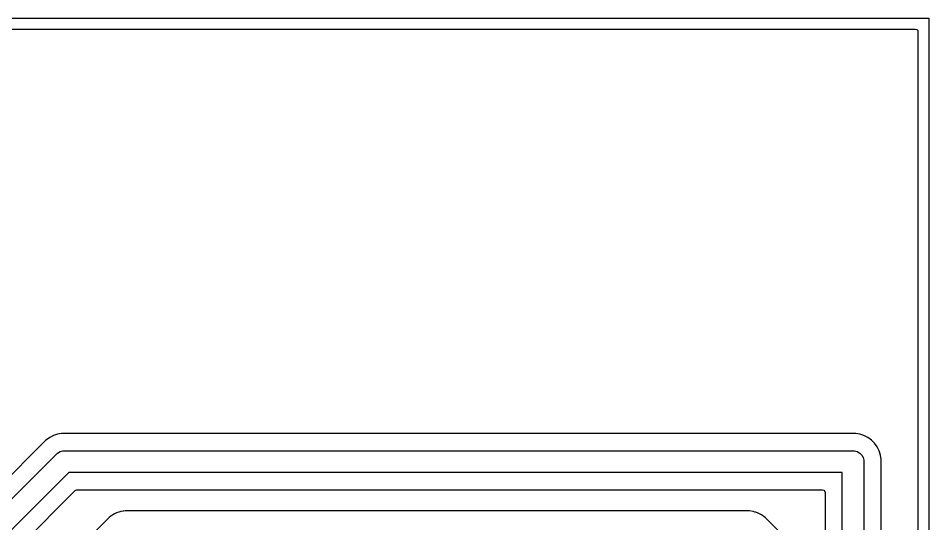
# Model space of a CAD drawing. Extents: x 33.5 to 116.5, y -125.5 to -56.
# Drawn here: x 74.37 to 116.5, y -79.37 to -56 of the extents above; entities that cross this region are included whole.
import ezdxf

# ---------------------------------------------------------------- set-up
doc = ezdxf.new("R2010")
doc.units = 0
doc.layers.add('BLACK', color=7, linetype='CONTINUOUS')
doc.layers.add('WHITE', color=7, linetype='CONTINUOUS')

msp = doc.modelspace()

# ---------------------------------------------------------------- linework, layer by layer
at = {"layer": 'BLACK', "linetype": 'CONTINUOUS'}
for p, q in [((34.1245, -56.5005), (115.8755, -56.5005)), ((115.8755, -56.5005), (115.942539, -56.520185)), ((115.942539, -56.520185), (115.988294, -56.572989)), ((115.988294, -56.572989), (115.9995, -56.6245)), ((115.9995, -56.6245), (115.9995, -124.8755)), ((75.81049, -75.393452), (75.652786, -75.508028)), ((75.810491, -75.393452), (75.81049, -75.393451)), ((75.81049, -75.393451), (75.81049, -75.393452)), ((75.818389, -75.387714), (75.810491, -75.393452)), ((75.81839, -75.387713), (75.818389, -75.387714)), ((75.86228, -75.365349), (75.81839, -75.387713)), ((76.000776, -75.294781), (75.86228, -75.365349)), ((76.195465, -75.231522), (76.000776, -75.294781)), ((76.373329, -75.203351), (76.195465, -75.231522)), ((76.397648, -75.1995), (76.373329, -75.203351)), ((113.102352, -75.1995), (76.397648, -75.1995)), ((113.129995, -75.203878), (113.102352, -75.1995)), ((113.304534, -75.231522), (113.129995, -75.203878)), ((113.499223, -75.294781), (113.304534, -75.231522)), ((113.624653, -75.358691), (113.499223, -75.294781)), ((113.68161, -75.387713), (113.624653, -75.358691)), ((113.681612, -75.387714), (113.68161, -75.387713)), ((113.681613, -75.387715), (113.681612, -75.387714)), ((113.847213, -75.508028), (113.681613, -75.387715)), ((75.652786, -75.508028), (68.921336, -82.239478)), ((113.991971, -75.652786), (113.847213, -75.508028)), ((114.104556, -75.807749), (113.991971, -75.652786)), ((114.112287, -75.81839), (114.104556, -75.807749)), ((114.171503, -75.934607), (114.112287, -75.81839)), ((69.559747, -82.733147), (76.146446, -76.146447)), ((76.146446, -76.146447), (76.19561, -76.103331)), ((76.19561, -76.103331), (76.195619, -76.103323)), ((76.195619, -76.103323), (76.308658, -76.03806)), ((76.308658, -76.03806), (76.434737, -76.004277)), ((76.434737, -76.004277), (76.434752, -76.004277)), ((76.434752, -76.004277), (76.5, -76)), ((76.5, -76), (113, -76)), ((113, -76), (113.065263, -76.004278)), ((113.065263, -76.004278), (113.191342, -76.03806)), ((113.191342, -76.03806), (113.304381, -76.103323)), ((113.304381, -76.103323), (113.396677, -76.195619)), ((113.396677, -76.195619), (113.46194, -76.308658)), ((114.205218, -76.000776), (114.171503, -75.934607)), ((114.205218, -76.000778), (114.205218, -76.000776)), ((114.20522, -76.000781), (114.205218, -76.000778)), ((114.268477, -76.195466), (114.20522, -76.000781)), ((114.3005, -76.397648), (114.268477, -76.195466)), ((113.46194, -76.308658), (113.495722, -76.434737)), ((113.495722, -76.434737), (113.5, -76.5)), ((113.5, -76.5), (113.5, -95.3473)), ((114.3005, -95.244949), (114.3005, -76.397648)), ((76.707107, -77), (70.4133, -83.293806)), ((112.5, -77), (76.707107, -77)), ((112.5, -95.140193), (112.5, -77)), ((71.250119, -83.589066), (77.002366, -77.836819)), ((77.002366, -77.836819), (77.063689, -77.803334)), ((77.063689, -77.803334), (77.090047, -77.8005)), ((77.090047, -77.8005), (111.5755, -77.8005)), ((111.5755, -77.8005), (111.642539, -77.820185)), ((111.642539, -77.820185), (111.688294, -77.872989)), ((111.688294, -77.872989), (111.6995, -77.9245)), ((111.6995, -77.9245), (111.6995, -81.560953)), ((79.320344, -78.7768), (79.239475, -78.789608)), ((79.320348, -78.7768), (79.320344, -78.7768)), ((108.179652, -78.7768), (79.320348, -78.7768)), ((108.207295, -78.781178), (108.179652, -78.7768)), ((108.381835, -78.808822), (108.207295, -78.781178)), ((78.575478, -79.085336), (72.233636, -85.427178)), ((78.575479, -79.085336), (78.575478, -79.085336)), ((78.575481, -79.085334), (78.575479, -79.085336)), ((78.658285, -79.025173), (78.575481, -79.085334)), ((78.741085, -78.965015), (78.658285, -79.025172)), ((78.658285, -79.025172), (78.658285, -79.025173)), ((78.832285, -78.918546), (78.741085, -78.965015)), ((78.923474, -78.872082), (78.832284, -78.918545)), ((78.832284, -78.918545), (78.832285, -78.918546)), ((78.968052, -78.857597), (78.923474, -78.872082)), ((79.020823, -78.840451), (78.968052, -78.857597)), ((79.118164, -78.808822), (79.020823, -78.84045)), ((79.020823, -78.84045), (79.020823, -78.840451)), ((79.219257, -78.792811), (79.118164, -78.808822)), ((79.239475, -78.789608), (79.219257, -78.792811)), ((108.455303, -78.832694), (108.381835, -78.808822)), ((108.479176, -78.840451), (108.455303, -78.832694)), ((108.529815, -78.856904), (108.479176, -78.840451)), ((108.576523, -78.872081), (108.529815, -78.856904)), ((108.667712, -78.918545), (108.576523, -78.872081)), ((108.667714, -78.918546), (108.667712, -78.918545)), ((108.758911, -78.965013), (108.667714, -78.918546)), ((108.924519, -79.085334), (108.758911, -78.965013)), ((108.924521, -79.085336), (108.924519, -79.085334)), ((111.487819, -81.648634), (108.924521, -79.085336))]:
    msp.add_line(p, q, dxfattribs=at)
at = {"layer": 'WHITE', "linetype": 'CONTINUOUS'}
for p, q in [((33.5, -56), (116.5, -56)), ((116.5, -56), (116.5, -125.5))]:
    msp.add_line(p, q, dxfattribs=at)

doc.saveas('drawing.dxf')
